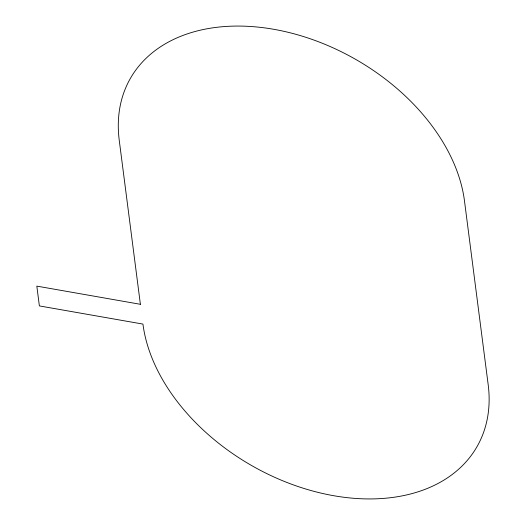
<?xml version="1.0" encoding="UTF-8"?>
<svg xmlns="http://www.w3.org/2000/svg" width="525" height="525" viewBox="0 0 525 525"><rect width="100%" height="100%" fill="white"/><g stroke="black" fill="none" stroke-linecap="round" stroke-linejoin="round"><path stroke-width="0.79" d="M140.392 304.303L36.822 286.125L39.375 305.918L142.944 324.089A185.955 128.238 29.7 0 0 333.788 495.725A185.955 128.238 29.7 0 0 488.178 384.667L464.481 200.911A185.955 128.238 29.7 0 0 273.637 29.275A185.955 128.238 29.7 0 0 119.247 140.333L140.392 304.303"/></g></svg>
